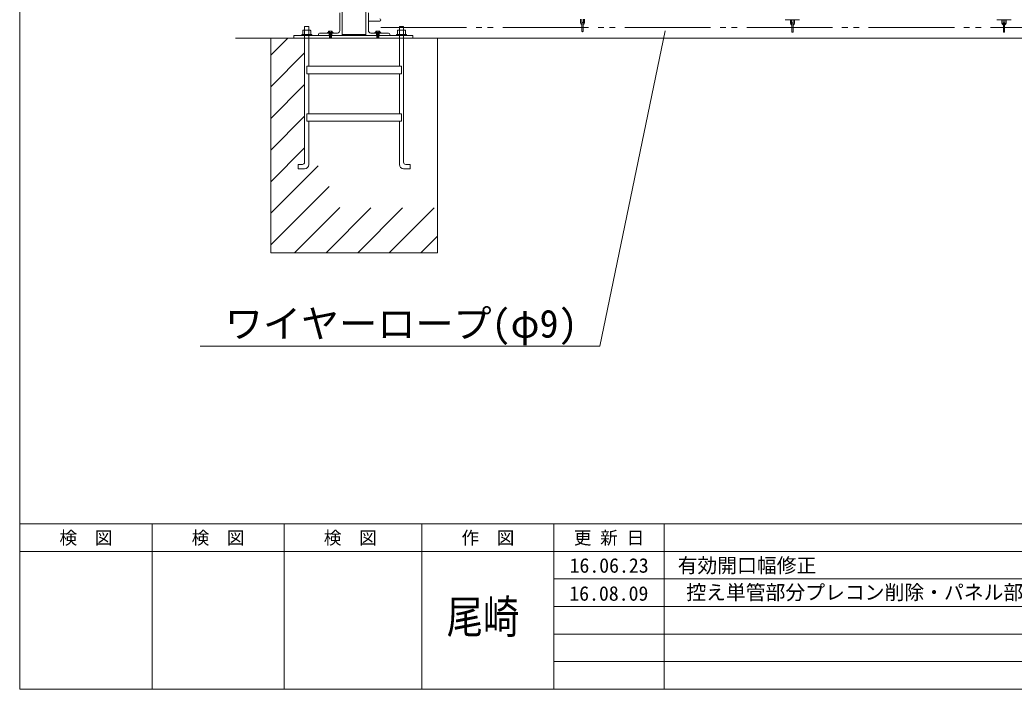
# Model space of a CAD drawing. Units: millimetres, scale not verified. Extents: x -9305 to 9305, y -6415 to 6415.
# Drawn here: x -9305 to -5131, y -6415 to -3607 of the extents above; entities that cross this region are included whole.
import ezdxf
from ezdxf.enums import TextEntityAlignment as Align

# ---------------------------------------------------------------- set-up
doc = ezdxf.new("R2010")
doc.units = ezdxf.units.MM
doc.header["$LTSCALE"] = 40
doc.linetypes.add('DOUBLE_CHAIN2', pattern=[12.8, 9, -1, 0.6, -0.6, 0.6, -1])
for name, color, linetype, lineweight in [('0-0_0', 7, 'Continuous', 9), ('0-5_CYG-36', 7, 'Continuous', 9), ('0-6_CYG-72', 7, 'Continuous', 9), ('0-A_TEXT', 7, 'Continuous', 9), ('0-D_図面枠', 7, 'Continuous', 9)]:
    doc.layers.add(name, color=color, linetype=linetype, lineweight=lineweight)
doc.styles.add('ＭＳ ゴシック', font='')
doc.styles.get('ＭＳ ゴシック').set_extended_font_data('MS Gothic')

msp = doc.modelspace()

# ---------------------------------------------------------------- linework, layer by layer
at = {"layer": '0-0_0'}
msp.add_line((-9304.61, 6414.98), (-9304.61, -6414.98), dxfattribs=at)
at = {"layer": '0-5_CYG-36'}
for p, q in [((-6950.86, -3604.92), (-6950.86, -3618.42)), ((-6945.86, -3604.92), (-6945.86, -3618.42)), ((-6944.86, -3619.42), (-6944.86, -3654.42)), ((-6939.86, -3619.42), (-6939.86, -3654.42)), ((-6938.86, -3604.92), (-6938.86, -3618.42)), ((-6933.86, -3604.92), (-6933.86, -3618.42)), ((-6031.24, -3607.48), (-6091.23, -3607.48)), ((-6069.73, -3607.48), (-6069.73, -3620.78)), ((-6064.73, -3607.48), (-6064.73, -3620.78)), ((-6063.73, -3621.78), (-6063.73, -3656.77)), ((-6058.73, -3621.78), (-6058.73, -3656.77)), ((-6057.73, -3607.48), (-6057.73, -3620.78)), ((-6052.73, -3607.48), (-6052.73, -3620.78)), ((-5143.05, -3607.48), (-5203.04, -3607.48)), ((-5181.54, -3607.48), (-5181.54, -3620.78)), ((-5176.54, -3607.48), (-5176.54, -3620.78)), ((-5175.54, -3621.78), (-5175.54, -3656.77)), ((-5170.54, -3621.78), (-5170.54, -3656.77)), ((-5169.54, -3607.48), (-5169.54, -3620.78)), ((-5164.54, -3607.48), (-5164.54, -3620.78))]:
    msp.add_line(p, q, dxfattribs=at)
for centre, radius, start, end in [((-6942.36, -3618.42), 8.5, 180, 252.895), ((-6942.36, -3618.42), 3.5, 180, 224.415), ((-6942.36, -3619.42), 2.5, 0, 180), ((-6942.36, -3618.42), 3.5, 315.585, 0), ((-6942.36, -3618.42), 8.5, 287.105, 0), ((-6061.23, -3620.78), 8.5, 180, 252.895), ((-6061.23, -3620.78), 3.5, 180, 224.415), ((-6061.23, -3621.78), 2.5, 0, 180), ((-6061.23, -3620.78), 3.5, 315.585, 0), ((-6061.23, -3620.78), 8.5, 287.105, 0), ((-5173.04, -3620.78), 8.5, 180, 252.895), ((-5173.04, -3620.78), 3.5, 180, 224.415), ((-5173.04, -3621.78), 2.5, 0, 180), ((-5173.04, -3620.78), 3.5, 315.585, 0), ((-5173.04, -3620.78), 8.5, 287.105, 0), ((-6942.36, -3654.42), 2.5, 180, 0), ((-6061.23, -3656.77), 2.5, 180, 0), ((-5173.04, -3656.77), 2.5, 180, 0)]:
    msp.add_arc(centre, radius, start, end, dxfattribs=at)
at = {"layer": '0-6_CYG-72'}
for p, q in [((-7961.56, -3577.46), (-7961.56, -3652.46)), ((-7951.56, -3672.46), (-7951.56, -3572.46)), ((-7851.56, -3672.46), (-7851.56, -3572.46)), ((-7841.56, -3577.46), (-7841.56, -3652.46)), ((-7793.57, -3612.46), (-7841.56, -3612.46)), ((-7654.6, -3672.46), (-8154.06, -3672.46)), ((-8154.06, -3672.46), (-8154.06, -3684.4)), ((-8117.25, -3652.62), (-8117.25, -3668.54)), ((-8085.41, -3650.62), (-8115.26, -3650.62)), ((-8109.29, -4204.76), (-8109.29, -3636.65)), ((-8107.3, -3634.66), (-8093.37, -3634.66)), ((-8091.38, -3636.65), (-8091.38, -3801.81)), ((-8083.42, -3668.54), (-8083.42, -3652.62)), ((-8051.55, -3667.46), (-8051.55, -3672.46)), ((-7751.57, -3672.46), (-8051.55, -3672.46)), ((-7971.56, -3662.46), (-8046.55, -3662.46)), ((-8008.8, -3656.47), (-8008.8, -3660.45)), ((-7994.87, -3654.48), (-8006.81, -3654.48)), ((-8004.82, -3660.45), (-8004.82, -3654.48)), ((-7996.86, -3654.48), (-7996.86, -3660.45)), ((-7992.88, -3660.45), (-7992.88, -3656.47)), ((-7831.57, -3662.46), (-7756.57, -3662.46)), ((-7813.79, -3662.44), (-7789.91, -3662.44)), ((-7809.81, -3656.47), (-7809.81, -3660.45)), ((-7795.88, -3654.48), (-7807.82, -3654.48)), ((-7805.83, -3654.48), (-7805.83, -3660.45)), ((-7797.87, -3654.48), (-7797.87, -3660.45)), ((-7793.89, -3656.47), (-7793.89, -3660.45)), ((-7789.91, -3660.45), (-7789.91, -3662.44)), ((-7751.57, -3667.46), (-7751.57, -3672.46)), ((-7719.27, -3652.62), (-7719.27, -3668.54)), ((-7687.43, -3650.62), (-7717.28, -3650.62)), ((-7711.31, -3801.81), (-7711.31, -3636.66)), ((-7709.31, -3634.66), (-7695.4, -3634.66)), ((-7693.4, -3636.66), (-7693.4, -4204.76)), ((-7685.44, -3668.54), (-7685.44, -3652.62)), ((-7654.6, -3672.46), (-7654.6, -3684.4)), ((-8398.82, -3684.4), (261.69, -3684.4)), ((-8251.56, -3684.08), (-8251.56, -4584.08)), ((-8251.56, -3756), (-8179.64, -3684.08)), ((-7551.56, -4584.08), (-7551.56, -3684.4)), ((-8251.56, -3888.59), (-8110.56, -3747.59)), ((-8091.38, -3833.64), (-8091.38, -4000.8)), ((-7711.31, -4000.8), (-7711.31, -3833.64)), ((-8251.56, -4021.17), (-8110.56, -3880.17)), ((-8251.56, -4153.75), (-8110.56, -4012.75)), ((-8091.38, -4032.63), (-8091.38, -4213.71)), ((-7711.31, -4213.71), (-7711.31, -4032.63)), ((-8251.56, -4286.34), (-8110.56, -4145.34)), ((-8251.56, -4418.92), (-8051.96, -4219.32)), ((-8109.29, -4231.62), (-8136.15, -4231.62)), ((-7693.4, -4231.62), (-7666.54, -4231.62)), ((-8251.56, -4551.5), (-8006.78, -4306.72)), ((-8151.56, -4584.08), (-7961.58, -4394.11)), ((-8018.98, -4584.08), (-7830.98, -4396.08)), ((-7886.4, -4584.08), (-7698.4, -4396.08)), ((-7753.81, -4584.08), (-7565.81, -4396.08)), ((-7621.23, -4584.08), (-7551.56, -4514.41)), ((-8251.56, -4584.38), (-7551.56, -4584.38))]:
    msp.add_line(p, q, dxfattribs=at)
at = {"layer": '0-6_CYG-72', "linetype": 'DOUBLE_CHAIN2'}
for p, q in [((-8006.81, -3662.44), (-8006.81, -3672.39)), ((-8004.82, -3662.44), (-7996.86, -3662.44)), ((-8004.82, -3664.43), (-7996.86, -3662.44)), ((-8004.82, -3666.42), (-7996.86, -3664.43)), ((-8004.82, -3668.41), (-7996.86, -3666.42)), ((-8004.82, -3670.4), (-7996.86, -3668.41)), ((-8004.82, -3672.39), (-7996.86, -3670.4)), ((-8004.82, -3674.38), (-7996.86, -3672.39)), ((-7994.87, -3662.44), (-7994.87, -3672.39)), ((-7951.56, -3667.96), (-7851.56, -3667.96)), ((-7807.82, -3662.44), (-7807.82, -3672.39)), ((-7805.83, -3662.44), (-7797.87, -3662.44)), ((-7805.83, -3664.43), (-7797.87, -3662.44)), ((-7805.83, -3666.42), (-7797.87, -3664.43)), ((-7805.83, -3668.41), (-7797.87, -3666.42)), ((-7805.83, -3670.4), (-7797.87, -3668.41)), ((-7805.83, -3672.39), (-7797.87, -3670.4)), ((-7805.83, -3674.38), (-7797.87, -3672.39)), ((-7795.88, -3662.44), (-7795.88, -3672.39)), ((-7789.21, -3638.9), (-697.64, -3638.9)), ((-8004.82, -3676.37), (-7996.86, -3674.38)), ((-8004.82, -3678.36), (-7996.86, -3676.37)), ((-8004.82, -3680.35), (-7996.86, -3678.36)), ((-8004.82, -3682.34), (-7996.86, -3680.35)), ((-8004.82, -3684.32), (-7996.86, -3682.34)), ((-7805.83, -3676.37), (-7797.87, -3674.38)), ((-7805.83, -3678.36), (-7797.87, -3676.37)), ((-7805.83, -3680.35), (-7797.87, -3678.36)), ((-7805.83, -3682.34), (-7797.87, -3680.35)), ((-7805.83, -3684.32), (-7797.87, -3682.34))]:
    msp.add_line(p, q, dxfattribs=at)
at = {"layer": '0-6_CYG-72'}
for points in [[(-8121.23, -3668.54), (-8079.44, -3668.54), (-8079.44, -3672.52), (-8121.23, -3672.52)], [(-8012.78, -3662.44), (-7988.9, -3662.44), (-7988.9, -3660.45), (-8012.78, -3660.45)], [(-7723.25, -3668.54), (-7681.46, -3668.54), (-7681.46, -3672.52), (-7723.25, -3672.52)], [(-8100.33, -3833.64), (-7702.36, -3833.64), (-7702.36, -3801.81), (-8100.33, -3801.81)], [(-8100.33, -4032.63), (-7702.36, -4032.63), (-7702.36, -4000.8), (-8100.33, -4000.8)]]:
    msp.add_lwpolyline(points, close=True, dxfattribs=at)
at = {"layer": '0-6_CYG-72', "linetype": 'DOUBLE_CHAIN2'}
for points in [[(-7996.86, -3660.45), (-7996.86, -3684.32), (-8004.82, -3684.32), (-8004.82, -3660.45)], [(-7797.87, -3660.45), (-7797.87, -3684.32), (-7805.83, -3684.32), (-7805.83, -3660.45)]]:
    msp.add_lwpolyline(points, dxfattribs=at)
at = {"layer": '0-6_CYG-72'}
for points in [[(-7789.91, -3660.45), (-7813.79, -3660.45), (-7813.79, -3662.44)], [(-8136.15, -4231.62), (-8136.15, -4213.71), (-8118.24, -4213.71)], [(-7666.54, -4231.62), (-7666.54, -4213.71), (-7684.45, -4213.71)]]:
    msp.add_lwpolyline(points, dxfattribs=at)
for centre, radius, start, end in [((-7793.57, -3607.46), 5, 270, 90), ((-8115.26, -3652.62), 1.99, 90, 180), ((-8107.3, -3636.65), 1.99, 90, 180), ((-8093.37, -3636.65), 1.99, 0, 90), ((-8085.41, -3652.62), 1.99, 0, 90), ((-8046.55, -3667.46), 5, 90, 180), ((-8006.81, -3656.47), 1.99, 90, 180), ((-7994.87, -3656.47), 1.99, 0, 90), ((-7971.56, -3652.46), 10, 270, 0), ((-7831.57, -3652.46), 10, 180, 270), ((-7807.82, -3656.47), 1.99, 90, 180), ((-7795.88, -3656.47), 1.99, 0, 90), ((-7756.57, -3667.46), 5, 0, 90), ((-7717.28, -3652.62), 1.99, 90, 180), ((-7709.31, -3636.66), 2, 90, 180), ((-7695.4, -3636.66), 2, 0, 90), ((-7687.43, -3652.62), 1.99, 0, 90), ((-8118.24, -4204.76), 8.96, 270, 0), ((-8109.29, -4213.71), 17.91, 270, 0), ((-7693.4, -4213.71), 17.91, 180, 270), ((-7684.45, -4204.76), 8.96, 180, 270)]:
    msp.add_arc(centre, radius, start, end, dxfattribs=at)
at = {"layer": '0-6_CYG-72', "linetype": 'DOUBLE_CHAIN2'}
for centre in [(-8006.81, -3656.47), (-7807.82, -3656.47)]:
    msp.add_arc(centre, 1.99, 90, 180, dxfattribs=at)
at = {"layer": '0-A_TEXT'}
msp.add_lwpolyline([(-8547.22, -4976.72), (-6869.48, -4976.72), (-6595.82, -3652.82)], dxfattribs=at)
at = {"layer": '0-D_図面枠'}
for p, q in [((-9304.61, -5721.47), (9304.61, -5721.47)), ((-8749.8, -5721.47), (-8749.8, -6414.98)), ((-8194.99, -5721.47), (-8194.99, -6414.98)), ((-7617.06, -5721.47), (-7617.06, -6414.98)), ((-7062.26, -5721.47), (-7062.26, -6414.98)), ((-6599.91, -5721.47), (-6599.91, -6414.98)), ((-9304.61, -5837.05), (-1930.27, -5837.05)), ((-7062.26, -5952.64), (-1930.27, -5952.64)), ((-7062.26, -6068.22), (-1930.27, -6068.22)), ((-7062.26, -6183.81), (-1930.27, -6183.81)), ((-7062.26, -6299.39), (-1930.27, -6299.39))]:
    msp.add_line(p, q, dxfattribs=at)
msp.add_lwpolyline([(-9304.61, -6414.98), (9304.61, -6414.98), (9304.61, 6414.98), (-9304.61, 6414.98)], dxfattribs=at)

# ---------------------------------------------------------------- texts
at = {"layer": '0-A_TEXT', "style": 'ＭＳ ゴシック'}
msp.add_text('ワイヤーロープ(φ9)', height=117.3, dxfattribs=at).set_placement((-8444.12, -4975.5), align=Align.BOTTOM_LEFT)
at = {"layer": '0-D_図面枠', "style": 'ＭＳ ゴシック'}
for s, height, p in [('検\u3000図', 54.23, (-9138.16, -5823.64)), ('検\u3000図', 54.23, (-8583.36, -5823.64)), ('検\u3000図', 54.23, (-8028.55, -5823.64)), ('作\u3000図', 54.23, (-7450.62, -5823.64)), ('更 新 日', 54.23, (-6979.03, -5823.64)), ('16.06.23', 61, (-6996.88, -5944.98)), ('有効開口幅修正', 61, (-6543.28, -5944.98)), ('16.08.09', 61, (-6998.08, -6062.5)), ('控え単管部分プレコン削除・パネル部分詳細図修正', 61, (-6506.67, -6057.81))]:
    msp.add_text(s, height=height, dxfattribs=at).set_placement(p, align=Align.BOTTOM_LEFT)
at = {"layer": '0-D_図面枠', "style": 'ＭＳ ゴシック', "width": 0.8}
msp.add_text('尾崎', height=139.4, dxfattribs=at).set_placement((-7512.51, -6223.1), align=Align.BOTTOM_LEFT)

doc.saveas('drawing.dxf')
